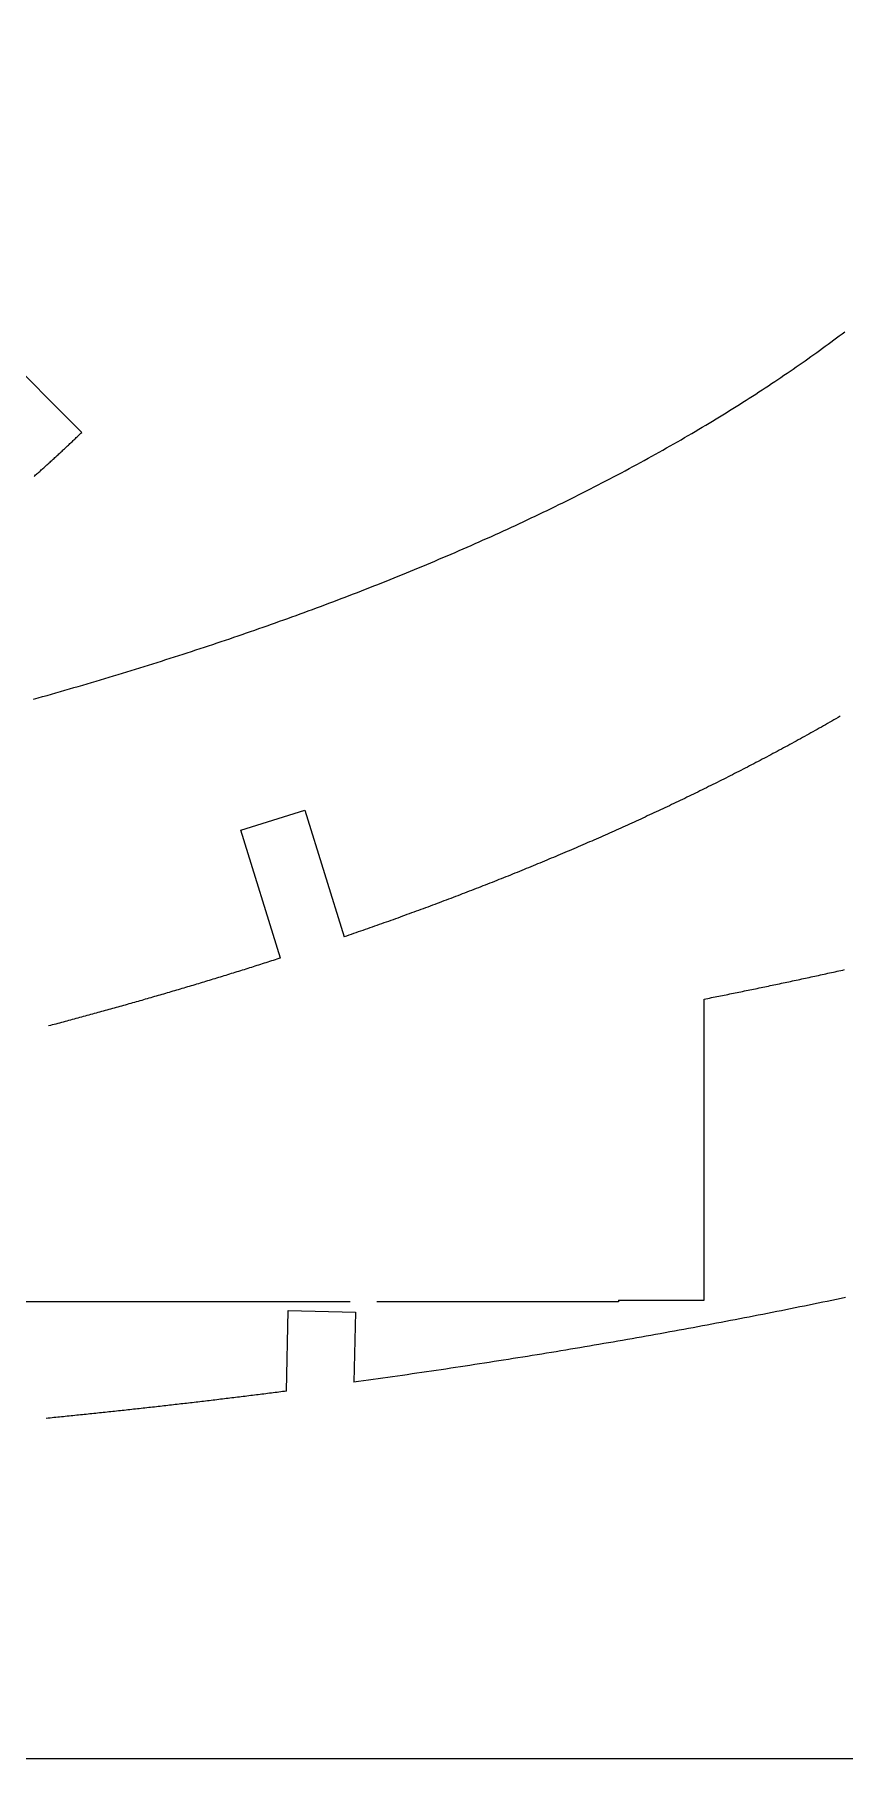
# Model space of a CAD drawing. Extents: x -700 to 200, y -6 to 94.
# Drawn here: x 79.6 to 109.8, y -6.5 to 57.7 of the extents above; entities that cross this region are included whole.
import ezdxf

# ---------------------------------------------------------------- set-up
doc = ezdxf.new("R2010")
doc.units = 0
doc.layers.get('0').update_dxf_attribs({"linetype": 'CONTINUOUS'})
doc.layers.add('90X10', color=1, linetype='CONTINUOUS')

msp = doc.modelspace()

# ---------------------------------------------------------------- linework, layer by layer
for p, q in [((81.37735, 42.90781), (72.76834, 51.51682)), ((87.29867, 28.10112), (89.68734, 28.8431)), ((89.68734, 28.8431), (91.15298, 24.12572)), ((88.77952, 23.33479), (87.29867, 28.10112)), ((104.55059, 10.59566), (104.55059, 21.8068)), ((91.36695, 10.53761), (49.70783, 10.53761)), ((101.36695, 10.53761), (92.36695, 10.53761)), ((101.36884, 10.59566), (101.36695, 10.53761)), ((101.36884, 10.59566), (104.55059, 10.59566)), ((88.99838, 7.20984), (89.06431, 10.21009)), ((89.06431, 10.21009), (91.56499, 10.1548)), ((91.56499, 10.1548), (91.5076, 7.54292))]:
    msp.add_line(p, q)
for points in [[(79.5814, 32.973, 0), (79.749, 33.0201, 0), (79.9164, 33.0674, 0), (80.0836, 33.1148, 0), (80.2506, 33.1623, 0), (80.4173, 33.21, 0), (80.5838, 33.2578, 0), (80.7501, 33.3057, 0), (80.9161, 33.3538, 0), (81.0819, 33.402, 0), (81.2474, 33.4503, 0), (81.4128, 33.4988, 0), (81.5778, 33.5474, 0), (81.7427, 33.5961, 0), (81.9073, 33.645, 0), (82.0717, 33.694, 0), (82.2358, 33.7431, 0), (82.3997, 33.7924, 0), (82.5633, 33.8418, 0), (82.7267, 33.8913, 0), (82.8899, 33.941, 0), (83.0528, 33.9908, 0), (83.2154, 34.0407, 0), (83.3778, 34.0908, 0), (83.54, 34.141, 0), (83.7019, 34.1913, 0), (83.8636, 34.2418, 0), (84.025, 34.2924, 0), (84.1861, 34.3431, 0), (84.347, 34.394, 0), (84.5077, 34.445, 0), (84.6681, 34.4961, 0), (84.8282, 34.5474, 0), (84.9881, 34.5988, 0), (85.1477, 34.6503, 0), (85.3071, 34.702, 0), (85.4662, 34.7538, 0), (85.625, 34.8057, 0), (85.7836, 34.8578, 0), (85.9419, 34.91, 0), (86.0999, 34.9623, 0), (86.2577, 35.0148, 0), (86.4152, 35.0674, 0), (86.5724, 35.1201, 0), (86.7294, 35.173, 0), (86.8861, 35.226, 0), (87.0425, 35.2791, 0), (87.1987, 35.3324, 0), (87.3546, 35.3858, 0), (87.5102, 35.4394, 0), (87.6655, 35.493, 0), (87.8206, 35.5469, 0), (87.9754, 35.6008, 0), (88.1299, 35.6549, 0), (88.2841, 35.7091, 0), (88.4381, 35.7634, 0), (88.5917, 35.8179, 0), (88.7451, 35.8725, 0), (88.8982, 35.9273, 0), (89.051, 35.9822, 0), (89.2037, 36.0373, 0), (89.3564, 36.0926, 0), (89.5091, 36.1481, 0), (89.6617, 36.2039, 0), (89.8144, 36.2599, 0), (89.967, 36.3162, 0), (90.1197, 36.3726, 0), (90.2723, 36.4294, 0), (90.4249, 36.4863, 0), (90.5774, 36.5435, 0), (90.73, 36.601, 0), (90.8825, 36.6587, 0), (91.035, 36.7166, 0), (91.1875, 36.7747, 0), (91.3399, 36.8331, 0), (91.4922, 36.8918, 0), (91.6446, 36.9507, 0), (91.7969, 37.0098, 0), (91.9491, 37.0692, 0), (92.1013, 37.1288, 0), (92.2535, 37.1887, 0), (92.4056, 37.2488, 0), (92.5576, 37.3091, 0), (92.7096, 37.3697, 0), (92.8615, 37.4306, 0), (93.0133, 37.4917, 0), (93.1651, 37.553, 0), (93.3168, 37.6146, 0), (93.4684, 37.6765, 0), (93.62, 37.7386, 0), (93.7714, 37.8009, 0), (93.9228, 37.8635, 0), (94.0741, 37.9264, 0), (94.2253, 37.9895, 0), (94.3765, 38.0528, 0), (94.5275, 38.1165, 0), (94.6784, 38.1803, 0), (94.8293, 38.2444, 0), (94.98, 38.3088, 0), (95.1307, 38.3734, 0), (95.2812, 38.4383, 0), (95.4316, 38.5035, 0), (95.5819, 38.5689, 0), (95.7321, 38.6345, 0), (95.8822, 38.7005, 0), (96.0321, 38.7666, 0), (96.182, 38.8331, 0), (96.3317, 38.8998, 0), (96.4813, 38.9667, 0), (96.6307, 39.034, 0), (96.78, 39.1014, 0), (96.9292, 39.1692, 0), (97.0783, 39.2372, 0), (97.2272, 39.3055, 0), (97.3759, 39.374, 0), (97.5245, 39.4428, 0), (97.673, 39.5119, 0), (97.8213, 39.5812, 0), (97.9694, 39.6508, 0), (98.1174, 39.7207, 0), (98.2653, 39.7908, 0), (98.413, 39.8612, 0), (98.5605, 39.9319, 0), (98.7078, 40.0028, 0), (98.855, 40.0741, 0), (99.002, 40.1455, 0), (99.1488, 40.2173, 0), (99.2954, 40.2893, 0), (99.4419, 40.3616, 0), (99.5881, 40.4342, 0), (99.7342, 40.507, 0), (99.8801, 40.5802, 0), (100.026, 40.6536, 0), (100.171, 40.7272, 0), (100.317, 40.8012, 0), (100.462, 40.8754, 0), (100.607, 40.9499, 0), (100.751, 41.0247, 0), (100.896, 41.0997, 0), (101.04, 41.1751, 0), (101.184, 41.2507, 0), (101.328, 41.3266, 0), (101.472, 41.4027, 0), (101.615, 41.4792, 0), (101.758, 41.5559, 0), (101.901, 41.6328, 0), (102.043, 41.7098, 0), (102.184, 41.7867, 0), (102.325, 41.8637, 0), (102.465, 41.9407, 0), (102.604, 42.0177, 0), (102.743, 42.0947, 0), (102.881, 42.1718, 0), (103.018, 42.2489, 0), (103.155, 42.326, 0), (103.291, 42.4031, 0), (103.426, 42.4802, 0), (103.561, 42.5574, 0), (103.694, 42.6345, 0), (103.828, 42.7117, 0), (103.96, 42.7889, 0), (104.092, 42.8661, 0), (104.223, 42.9433, 0), (104.354, 43.0205, 0), (104.484, 43.0978, 0), (104.613, 43.1751, 0), (104.742, 43.2523, 0), (104.87, 43.3296, 0), (104.997, 43.4069, 0), (105.124, 43.4842, 0), (105.25, 43.5615, 0), (105.376, 43.6388, 0), (105.501, 43.7162, 0), (105.625, 43.7935, 0), (105.748, 43.8709, 0), (105.871, 43.9482, 0), (105.993, 44.0256, 0), (106.115, 44.1029, 0), (106.236, 44.1803, 0), (106.357, 44.2577, 0), (106.476, 44.3351, 0), (106.596, 44.4125, 0), (106.714, 44.4899, 0), (106.832, 44.5673, 0), (106.949, 44.6446, 0), (107.066, 44.722, 0), (107.182, 44.7994, 0), (107.298, 44.8768, 0), (107.413, 44.9542, 0), (107.527, 45.0316, 0), (107.641, 45.109, 0), (107.754, 45.1864, 0), (107.867, 45.2638, 0), (107.979, 45.3412, 0), (108.09, 45.4186, 0), (108.201, 45.496, 0), (108.311, 45.5734, 0), (108.42, 45.6507, 0), (108.529, 45.7281, 0), (108.638, 45.8055, 0), (108.746, 45.8828, 0), (108.853, 45.9602, 0), (108.96, 46.0375, 0), (109.066, 46.1149, 0), (109.172, 46.1922, 0), (109.277, 46.2695, 0), (109.381, 46.3468, 0), (109.485, 46.4241, 0), (109.588, 46.5014, 0), (109.691, 46.5787, 0), (109.793, 46.6559, 0)], [(79.5989, 41.2672, 0), (79.629, 41.2938, 0), (79.6591, 41.3203, 0), (79.6892, 41.347, 0), (79.7193, 41.3736, 0), (79.7494, 41.4002, 0), (79.7794, 41.4269, 0), (79.8095, 41.4536, 0), (79.8395, 41.4804, 0), (79.8695, 41.5072, 0), (79.8995, 41.534, 0), (79.9294, 41.5608, 0), (79.9594, 41.5876, 0), (79.9893, 41.6145, 0), (80.0192, 41.6414, 0), (80.0491, 41.6683, 0), (80.079, 41.6953, 0), (80.1089, 41.7223, 0), (80.1387, 41.7493, 0), (80.1686, 41.7763, 0), (80.1984, 41.8034, 0), (80.2282, 41.8305, 0), (80.258, 41.8576, 0), (80.2877, 41.8847, 0), (80.3175, 41.9119, 0), (80.3472, 41.9391, 0), (80.3769, 41.9663, 0), (80.4066, 41.9936, 0), (80.4363, 42.0209, 0), (80.466, 42.0482, 0), (80.4956, 42.0755, 0), (80.5252, 42.1028, 0), (80.5549, 42.1302, 0), (80.5845, 42.1576, 0), (80.614, 42.1851, 0), (80.6436, 42.2126, 0), (80.6732, 42.24, 0), (80.7027, 42.2676, 0), (80.7322, 42.2951, 0), (80.7617, 42.3227, 0), (80.7912, 42.3503, 0), (80.8207, 42.3779, 0), (80.8501, 42.4056, 0), (80.8796, 42.4332, 0), (80.909, 42.461, 0), (80.9384, 42.4887, 0), (80.9678, 42.5164, 0), (80.9971, 42.5442, 0), (81.0265, 42.5721, 0), (81.0558, 42.5999, 0), (81.0851, 42.6278, 0), (81.1144, 42.6557, 0), (81.1437, 42.6836, 0), (81.173, 42.7115, 0), (81.2022, 42.7395, 0), (81.2315, 42.7675, 0), (81.2607, 42.7955, 0), (81.2899, 42.8236, 0), (81.3191, 42.8517, 0), (81.3482, 42.8797, 0), (81.3774, 42.9078, 0)], [(109.62, 32.3353, 0), (109.543, 32.2905, 0), (109.465, 32.2459, 0), (109.388, 32.2013, 0), (109.31, 32.1568, 0), (109.232, 32.1124, 0), (109.154, 32.068, 0), (109.076, 32.0238, 0), (108.999, 31.9797, 0), (108.921, 31.9356, 0), (108.843, 31.8916, 0), (108.765, 31.8477, 0), (108.687, 31.8039, 0), (108.608, 31.7602, 0), (108.53, 31.7166, 0), (108.452, 31.673, 0), (108.374, 31.6296, 0), (108.296, 31.5862, 0), (108.217, 31.5429, 0), (108.139, 31.4997, 0), (108.06, 31.4566, 0), (107.982, 31.4135, 0), (107.903, 31.3706, 0), (107.825, 31.3277, 0), (107.746, 31.2849, 0), (107.668, 31.2422, 0), (107.589, 31.1996, 0), (107.51, 31.1571, 0), (107.431, 31.1147, 0), (107.353, 31.0723, 0), (107.274, 31.03, 0), (107.195, 30.9878, 0), (107.116, 30.9457, 0), (107.037, 30.9037, 0), (106.958, 30.8618, 0), (106.879, 30.8199, 0), (106.8, 30.7781, 0), (106.721, 30.7364, 0), (106.641, 30.6947, 0), (106.562, 30.6531, 0), (106.483, 30.6116, 0), (106.403, 30.5702, 0), (106.324, 30.5288, 0), (106.244, 30.4875, 0), (106.165, 30.4463, 0), (106.085, 30.4051, 0), (106.005, 30.364, 0), (105.925, 30.323, 0), (105.846, 30.2821, 0), (105.766, 30.2412, 0), (105.686, 30.2004, 0), (105.606, 30.1596, 0), (105.526, 30.1189, 0), (105.445, 30.0783, 0), (105.365, 30.0378, 0), (105.285, 29.9973, 0), (105.205, 29.9569, 0), (105.124, 29.9166, 0), (105.044, 29.8763, 0), (104.963, 29.8361, 0), (104.883, 29.796, 0), (104.802, 29.7559, 0), (104.721, 29.7159, 0), (104.641, 29.676, 0), (104.56, 29.6362, 0), (104.479, 29.5964, 0), (104.398, 29.5567, 0), (104.317, 29.517, 0), (104.236, 29.4774, 0), (104.155, 29.4379, 0), (104.074, 29.3985, 0), (103.992, 29.3591, 0), (103.911, 29.3198, 0), (103.83, 29.2806, 0), (103.749, 29.2414, 0), (103.667, 29.2023, 0), (103.586, 29.1632, 0), (103.504, 29.1243, 0), (103.423, 29.0854, 0), (103.341, 29.0465, 0), (103.259, 29.0078, 0), (103.177, 28.9691, 0), (103.096, 28.9304, 0), (103.014, 28.8919, 0), (102.932, 28.8534, 0), (102.85, 28.8149, 0), (102.768, 28.7766, 0), (102.686, 28.7383, 0), (102.604, 28.7, 0), (102.522, 28.6619, 0), (102.439, 28.6238, 0), (102.357, 28.5857, 0), (102.275, 28.5478, 0), (102.193, 28.5099, 0), (102.11, 28.4721, 0), (102.028, 28.4343, 0), (101.945, 28.3966, 0), (101.863, 28.359, 0), (101.78, 28.3214, 0), (101.697, 28.2839, 0), (101.615, 28.2465, 0), (101.532, 28.2091, 0), (101.449, 28.1718, 0), (101.366, 28.1345, 0), (101.283, 28.0974, 0), (101.2, 28.0603, 0), (101.117, 28.0232, 0), (101.034, 27.9863, 0), (100.951, 27.9493, 0), (100.868, 27.9125, 0), (100.785, 27.8757, 0), (100.702, 27.839, 0), (100.619, 27.8024, 0), (100.535, 27.7658, 0), (100.452, 27.7293, 0), (100.368, 27.6928, 0), (100.285, 27.6564, 0), (100.202, 27.6201, 0), (100.118, 27.5839, 0), (100.034, 27.5477, 0), (99.9508, 27.5115, 0), (99.8672, 27.4755, 0), (99.7835, 27.4395, 0), (99.6997, 27.4035, 0), (99.6159, 27.3677, 0), (99.5321, 27.3319, 0), (99.4482, 27.2961, 0), (99.3643, 27.2605, 0), (99.2804, 27.2248, 0), (99.1964, 27.1893, 0), (99.1123, 27.1538, 0), (99.0283, 27.1184, 0), (98.9441, 27.083, 0), (98.86, 27.0478, 0), (98.7758, 27.0125, 0), (98.6916, 26.9774, 0), (98.6073, 26.9423, 0), (98.523, 26.9072, 0), (98.4386, 26.8723, 0), (98.3542, 26.8374, 0), (98.2698, 26.8025, 0), (98.1853, 26.7677, 0), (98.1008, 26.733, 0), (98.0163, 26.6984, 0), (97.9317, 26.6638, 0), (97.8471, 26.6292, 0), (97.7624, 26.5948, 0), (97.6777, 26.5604, 0), (97.593, 26.526, 0), (97.5082, 26.4918, 0), (97.4234, 26.4576, 0), (97.3386, 26.4234, 0), (97.2537, 26.3893, 0), (97.1688, 26.3553, 0), (97.0839, 26.3213, 0), (96.9989, 26.2874, 0), (96.9139, 26.2536, 0), (96.8288, 26.2198, 0), (96.7438, 26.1861, 0), (96.6587, 26.1525, 0), (96.5735, 26.1189, 0), (96.4883, 26.0854, 0), (96.4031, 26.0519, 0), (96.3179, 26.0185, 0), (96.2326, 25.9852, 0), (96.1473, 25.9519, 0), (96.062, 25.9187, 0), (95.9766, 25.8855, 0), (95.8912, 25.8524, 0), (95.8057, 25.8194, 0), (95.7203, 25.7864, 0), (95.6348, 25.7535, 0), (95.5493, 25.7207, 0), (95.4637, 25.6879, 0), (95.3781, 25.6552, 0), (95.2925, 25.6225, 0), (95.2069, 25.5899, 0), (95.1212, 25.5574, 0), (95.0355, 25.5249, 0), (94.9497, 25.4925, 0), (94.864, 25.4601, 0), (94.7782, 25.4278, 0), (94.6924, 25.3956, 0), (94.6065, 25.3634, 0), (94.5207, 25.3313, 0), (94.4348, 25.2993, 0), (94.3488, 25.2673, 0), (94.2629, 25.2354, 0), (94.1769, 25.2035, 0), (94.0909, 25.1717, 0), (94.0049, 25.1399, 0), (93.9188, 25.1082, 0), (93.8327, 25.0766, 0), (93.7466, 25.0451, 0), (93.6605, 25.0135, 0), (93.5743, 24.9821, 0), (93.4882, 24.9507, 0), (93.402, 24.9194, 0), (93.3157, 24.8881, 0), (93.2295, 24.8569, 0), (93.1432, 24.8258, 0), (93.0569, 24.7947, 0), (92.9706, 24.7637, 0), (92.8842, 24.7327, 0), (92.7979, 24.7018, 0), (92.7115, 24.6709, 0), (92.6251, 24.6401, 0), (92.5386, 24.6094, 0), (92.4522, 24.5787, 0), (92.3657, 24.5481, 0), (92.2792, 24.5176, 0), (92.1927, 24.4871, 0), (92.1062, 24.4566, 0), (92.0196, 24.4263, 0), (91.933, 24.3959, 0), (91.8464, 24.3657, 0), (91.7598, 24.3355, 0), (91.6732, 24.3053, 0), (91.5865, 24.2753, 0), (91.4999, 24.2452, 0), (91.4132, 24.2153, 0), (91.3265, 24.1854, 0), (91.2397, 24.1555, 0), (91.153, 24.1257, 0)], [(88.7795, 23.3348, 0), (88.7116, 23.3128, 0), (88.6437, 23.2909, 0), (88.5757, 23.269, 0), (88.5078, 23.2471, 0), (88.4399, 23.2253, 0), (88.3719, 23.2035, 0), (88.3039, 23.1817, 0), (88.236, 23.16, 0), (88.168, 23.1383, 0), (88.1, 23.1167, 0), (88.0321, 23.095, 0), (87.9641, 23.0734, 0), (87.8961, 23.0519, 0), (87.8281, 23.0304, 0), (87.7601, 23.0089, 0), (87.6921, 22.9874, 0), (87.6241, 22.966, 0), (87.5561, 22.9446, 0), (87.4881, 22.9232, 0), (87.4201, 22.9019, 0), (87.352, 22.8806, 0), (87.284, 22.8594, 0), (87.216, 22.8381, 0), (87.1479, 22.8169, 0), (87.0799, 22.7958, 0), (87.0119, 22.7747, 0), (86.9438, 22.7536, 0), (86.8758, 22.7325, 0), (86.8077, 22.7115, 0), (86.7397, 22.6905, 0), (86.6716, 22.6695, 0), (86.6036, 22.6486, 0), (86.5355, 22.6277, 0), (86.4674, 22.6069, 0), (86.3994, 22.586, 0), (86.3313, 22.5652, 0), (86.2632, 22.5445, 0), (86.1951, 22.5237, 0), (86.1271, 22.5031, 0), (86.059, 22.4824, 0), (85.9909, 22.4618, 0), (85.9228, 22.4412, 0), (85.8548, 22.4206, 0), (85.7867, 22.4001, 0), (85.7186, 22.3796, 0), (85.6505, 22.3591, 0), (85.5824, 22.3387, 0), (85.5143, 22.3183, 0), (85.4462, 22.2979, 0), (85.3782, 22.2776, 0), (85.3101, 22.2573, 0), (85.242, 22.237, 0), (85.1739, 22.2168, 0), (85.1058, 22.1966, 0), (85.0377, 22.1764, 0), (84.9696, 22.1563, 0), (84.9015, 22.1361, 0), (84.8334, 22.1161, 0), (84.7654, 22.096, 0), (84.6973, 22.076, 0), (84.6292, 22.056, 0), (84.5611, 22.0361, 0), (84.493, 22.0162, 0), (84.4249, 21.9963, 0), (84.3568, 21.9764, 0), (84.2888, 21.9566, 0), (84.2207, 21.9368, 0), (84.1526, 21.9171, 0), (84.0845, 21.8974, 0), (84.0164, 21.8777, 0), (83.9484, 21.858, 0), (83.8803, 21.8384, 0), (83.8122, 21.8188, 0), (83.7442, 21.7992, 0), (83.6761, 21.7797, 0), (83.608, 21.7602, 0), (83.54, 21.7407, 0), (83.4719, 21.7213, 0), (83.4039, 21.7019, 0), (83.3358, 21.6825, 0), (83.2678, 21.6632, 0), (83.1997, 21.6439, 0), (83.1317, 21.6246, 0), (83.0636, 21.6053, 0), (82.9956, 21.5861, 0), (82.9276, 21.5669, 0), (82.8596, 21.5478, 0), (82.7915, 21.5287, 0), (82.7235, 21.5096, 0), (82.6555, 21.4905, 0), (82.5875, 21.4715, 0), (82.5195, 21.4525, 0), (82.4515, 21.4335, 0), (82.3835, 21.4146, 0), (82.3155, 21.3957, 0), (82.2475, 21.3768, 0), (82.1795, 21.358, 0), (82.1115, 21.3392, 0), (82.0436, 21.3204, 0), (81.9756, 21.3017, 0), (81.9076, 21.2829, 0), (81.8397, 21.2643, 0), (81.7717, 21.2456, 0), (81.7038, 21.227, 0), (81.6359, 21.2084, 0), (81.5679, 21.1898, 0), (81.5, 21.1713, 0), (81.4321, 21.1528, 0), (81.3642, 21.1343, 0), (81.2963, 21.1159, 0), (81.2284, 21.0975, 0), (81.1605, 21.0791, 0), (81.0926, 21.0608, 0), (81.0247, 21.0424, 0), (80.9568, 21.0242, 0), (80.889, 21.0059, 0), (80.8211, 20.9877, 0), (80.7532, 20.9695, 0), (80.6854, 20.9513, 0), (80.6176, 20.9332, 0), (80.5497, 20.9151, 0), (80.4819, 20.897, 0), (80.4141, 20.879, 0), (80.3463, 20.8609, 0), (80.2785, 20.843, 0), (80.2107, 20.825, 0), (80.1429, 20.8071, 0)], [(104.551, 21.8068, 0), (104.619, 21.8202, 0), (104.687, 21.8337, 0), (104.755, 21.8472, 0), (104.823, 21.8607, 0), (104.891, 21.8742, 0), (104.96, 21.8878, 0), (105.028, 21.9014, 0), (105.096, 21.915, 0), (105.165, 21.9287, 0), (105.233, 21.9423, 0), (105.301, 21.956, 0), (105.37, 21.9697, 0), (105.438, 21.9835, 0), (105.506, 21.9973, 0), (105.575, 22.0111, 0), (105.643, 22.0249, 0), (105.712, 22.0388, 0), (105.78, 22.0527, 0), (105.849, 22.0666, 0), (105.917, 22.0805, 0), (105.986, 22.0945, 0), (106.054, 22.1085, 0), (106.123, 22.1225, 0), (106.192, 22.1365, 0), (106.26, 22.1506, 0), (106.329, 22.1647, 0), (106.398, 22.1788, 0), (106.466, 22.193, 0), (106.535, 22.2071, 0), (106.604, 22.2213, 0), (106.673, 22.2356, 0), (106.741, 22.2498, 0), (106.81, 22.2641, 0), (106.879, 22.2784, 0), (106.948, 22.2928, 0), (107.017, 22.3071, 0), (107.085, 22.3215, 0), (107.154, 22.336, 0), (107.223, 22.3504, 0), (107.292, 22.3649, 0), (107.361, 22.3794, 0), (107.43, 22.3939, 0), (107.499, 22.4085, 0), (107.568, 22.4231, 0), (107.637, 22.4377, 0), (107.706, 22.4523, 0), (107.775, 22.467, 0), (107.844, 22.4817, 0), (107.913, 22.4964, 0), (107.982, 22.5111, 0), (108.051, 22.5259, 0), (108.121, 22.5407, 0), (108.19, 22.5556, 0), (108.259, 22.5704, 0), (108.328, 22.5853, 0), (108.397, 22.6002, 0), (108.466, 22.6152, 0), (108.536, 22.6301, 0), (108.605, 22.6451, 0), (108.674, 22.6602, 0), (108.743, 22.6752, 0), (108.813, 22.6903, 0), (108.882, 22.7054, 0), (108.951, 22.7205, 0), (109.021, 22.7357, 0), (109.09, 22.7509, 0), (109.159, 22.7661, 0), (109.229, 22.7814, 0), (109.298, 22.7966, 0), (109.368, 22.8119, 0), (109.437, 22.8273, 0), (109.506, 22.8426, 0), (109.576, 22.858, 0), (109.645, 22.8734, 0), (109.715, 22.8889, 0), (109.784, 22.9043, 0)], [(109.822, 10.696, 0), (109.652, 10.6603, 0), (109.482, 10.6247, 0), (109.312, 10.5892, 0), (109.142, 10.5538, 0), (108.972, 10.5185, 0), (108.801, 10.4833, 0), (108.63, 10.4482, 0), (108.46, 10.4133, 0), (108.289, 10.3784, 0), (108.118, 10.3436, 0), (107.946, 10.309, 0), (107.775, 10.2744, 0), (107.603, 10.24, 0), (107.432, 10.2056, 0), (107.26, 10.1714, 0), (107.088, 10.1372, 0), (106.916, 10.1032, 0), (106.744, 10.0693, 0), (106.572, 10.0354, 0), (106.399, 10.0017, 0), (106.227, 9.9681, 0), (106.054, 9.93459, 0), (105.881, 9.90118, 0), (105.708, 9.86787, 0), (105.535, 9.83467, 0), (105.362, 9.80158, 0), (105.188, 9.76858, 0), (105.015, 9.73569, 0), (104.841, 9.70291, 0), (104.667, 9.67023, 0), (104.494, 9.63765, 0), (104.32, 9.60518, 0), (104.145, 9.57282, 0), (103.971, 9.54056, 0), (103.797, 9.5084, 0), (103.622, 9.47634, 0), (103.448, 9.4444, 0), (103.273, 9.41255, 0), (103.098, 9.38081, 0), (102.923, 9.34918, 0), (102.748, 9.31765, 0), (102.573, 9.28622, 0), (102.397, 9.2549, 0), (102.222, 9.22369, 0), (102.046, 9.19257, 0), (101.871, 9.16157, 0), (101.695, 9.13067, 0), (101.519, 9.09987, 0), (101.343, 9.06917, 0), (101.167, 9.03859, 0), (100.991, 9.0081, 0), (100.814, 8.97773, 0), (100.638, 8.94745, 0), (100.461, 8.91728, 0), (100.285, 8.88722, 0), (100.108, 8.85726, 0), (99.9309, 8.82741, 0), (99.7539, 8.79766, 0), (99.5768, 8.76801, 0), (99.3996, 8.73847, 0), (99.2223, 8.70904, 0), (99.0448, 8.67971, 0), (98.8673, 8.65049, 0), (98.6897, 8.62137, 0), (98.5119, 8.59235, 0), (98.3341, 8.56344, 0), (98.1561, 8.53464, 0), (97.9781, 8.50594, 0), (97.7999, 8.47735, 0), (97.6217, 8.44886, 0), (97.4434, 8.42047, 0), (97.2649, 8.39219, 0), (97.0864, 8.36402, 0), (96.9078, 8.33595, 0), (96.729, 8.30799, 0), (96.5502, 8.28013, 0), (96.3713, 8.25238, 0), (96.1923, 8.22473, 0), (96.0132, 8.19719, 0), (95.834, 8.16975, 0), (95.6547, 8.14242, 0), (95.4753, 8.1152, 0), (95.2959, 8.08808, 0), (95.1163, 8.06106, 0), (94.9367, 8.03415, 0), (94.757, 8.00735, 0), (94.5771, 7.98065, 0), (94.3972, 7.95405, 0), (94.2173, 7.92757, 0), (94.0372, 7.90118, 0), (93.857, 7.87491, 0), (93.6768, 7.84874, 0), (93.4965, 7.82267, 0), (93.316, 7.79671, 0), (93.1356, 7.77085, 0), (92.955, 7.74511, 0), (92.7743, 7.71946, 0), (92.5936, 7.69392, 0), (92.4128, 7.66849, 0), (92.2319, 7.64317, 0), (92.0509, 7.61794, 0), (91.8699, 7.59283, 0), (91.6888, 7.56782, 0), (91.5076, 7.54292, 0)], [(88.9984, 7.20984, 0), (88.9285, 7.20087, 0), (88.8586, 7.19192, 0), (88.7886, 7.18298, 0), (88.7187, 7.17406, 0), (88.6487, 7.16516, 0), (88.5788, 7.15627, 0), (88.5088, 7.14739, 0), (88.4388, 7.13853, 0), (88.3688, 7.12969, 0), (88.2988, 7.12086, 0), (88.2288, 7.11205, 0), (88.1588, 7.10325, 0), (88.0888, 7.09447, 0), (88.0188, 7.0857, 0), (87.9487, 7.07695, 0), (87.8787, 7.06821, 0), (87.8086, 7.05949, 0), (87.7385, 7.05079, 0), (87.6685, 7.0421, 0), (87.5984, 7.03343, 0), (87.5283, 7.02477, 0), (87.4582, 7.01613, 0), (87.3881, 7.0075, 0), (87.3179, 6.99889, 0), (87.2478, 6.99029, 0), (87.1777, 6.98171, 0), (87.1075, 6.97315, 0), (87.0374, 6.9646, 0), (86.9672, 6.95607, 0), (86.897, 6.94755, 0), (86.8268, 6.93905, 0), (86.7567, 6.93056, 0), (86.6865, 6.92209, 0), (86.6162, 6.91364, 0), (86.546, 6.9052, 0), (86.4758, 6.89677, 0), (86.4056, 6.88836, 0), (86.3353, 6.87997, 0), (86.2651, 6.87159, 0), (86.1948, 6.86323, 0), (86.1246, 6.85488, 0), (86.0543, 6.84655, 0), (85.984, 6.83824, 0), (85.9137, 6.82994, 0), (85.8434, 6.82165, 0), (85.7731, 6.81339, 0), (85.7028, 6.80513, 0), (85.6325, 6.7969, 0), (85.5622, 6.78867, 0), (85.4918, 6.78047, 0), (85.4215, 6.77228, 0), (85.3511, 6.7641, 0), (85.2808, 6.75594, 0), (85.2104, 6.7478, 0), (85.1401, 6.73967, 0), (85.0697, 6.73156, 0), (84.9993, 6.72346, 0), (84.9289, 6.71538, 0), (84.8585, 6.70732, 0), (84.7881, 6.69927, 0), (84.7177, 6.69123, 0), (84.6472, 6.68321, 0), (84.5768, 6.67521, 0), (84.5064, 6.66722, 0), (84.4359, 6.65925, 0), (84.3655, 6.6513, 0), (84.295, 6.64336, 0), (84.2245, 6.63543, 0), (84.1541, 6.62752, 0), (84.0836, 6.61963, 0), (84.0131, 6.61175, 0), (83.9426, 6.60389, 0), (83.8721, 6.59604, 0), (83.8016, 6.58821, 0), (83.7311, 6.5804, 0), (83.6606, 6.5726, 0), (83.59, 6.56481, 0), (83.5195, 6.55704, 0), (83.449, 6.54929, 0), (83.3784, 6.54156, 0), (83.3079, 6.53383, 0), (83.2373, 6.52613, 0), (83.1667, 6.51844, 0), (83.0962, 6.51076, 0), (83.0256, 6.50311, 0), (82.955, 6.49546, 0), (82.8844, 6.48784, 0), (82.8138, 6.48022, 0), (82.7432, 6.47263, 0), (82.6726, 6.46505, 0), (82.602, 6.45748, 0), (82.5314, 6.44994, 0), (82.4607, 6.4424, 0), (82.3901, 6.43489, 0), (82.3194, 6.42738, 0), (82.2488, 6.4199, 0), (82.1781, 6.41243, 0), (82.1075, 6.40497, 0), (82.0368, 6.39753, 0), (81.9662, 6.39011, 0), (81.8955, 6.3827, 0), (81.8248, 6.37531, 0), (81.7541, 6.36794, 0), (81.6834, 6.36058, 0), (81.6127, 6.35323, 0), (81.542, 6.3459, 0), (81.4713, 6.33859, 0), (81.4006, 6.33129, 0), (81.3299, 6.32401, 0), (81.2591, 6.31675, 0), (81.1884, 6.3095, 0), (81.1177, 6.30226, 0), (81.0469, 6.29504, 0), (80.9762, 6.28784, 0), (80.9054, 6.28065, 0), (80.8347, 6.27348, 0), (80.7639, 6.26633, 0), (80.6932, 6.25919, 0), (80.6224, 6.25206, 0), (80.5516, 6.24495, 0), (80.4808, 6.23786, 0), (80.41, 6.23078, 0), (80.3392, 6.22372, 0), (80.2685, 6.21668, 0), (80.1977, 6.20965, 0), (80.1268, 6.20263, 0), (80.056, 6.19564, 0)]]:
    msp.add_polyline3d(points)
at = {"layer": '90X10', "color": 1, "linetype": 'CONTINUOUS'}
msp.add_lwpolyline([(-700.02246, -6.46796), (199.97754, -6.46796), (199.97754, 93.53204), (-700.02246, 93.53204)], close=True, dxfattribs=at)

doc.saveas('drawing.dxf')
